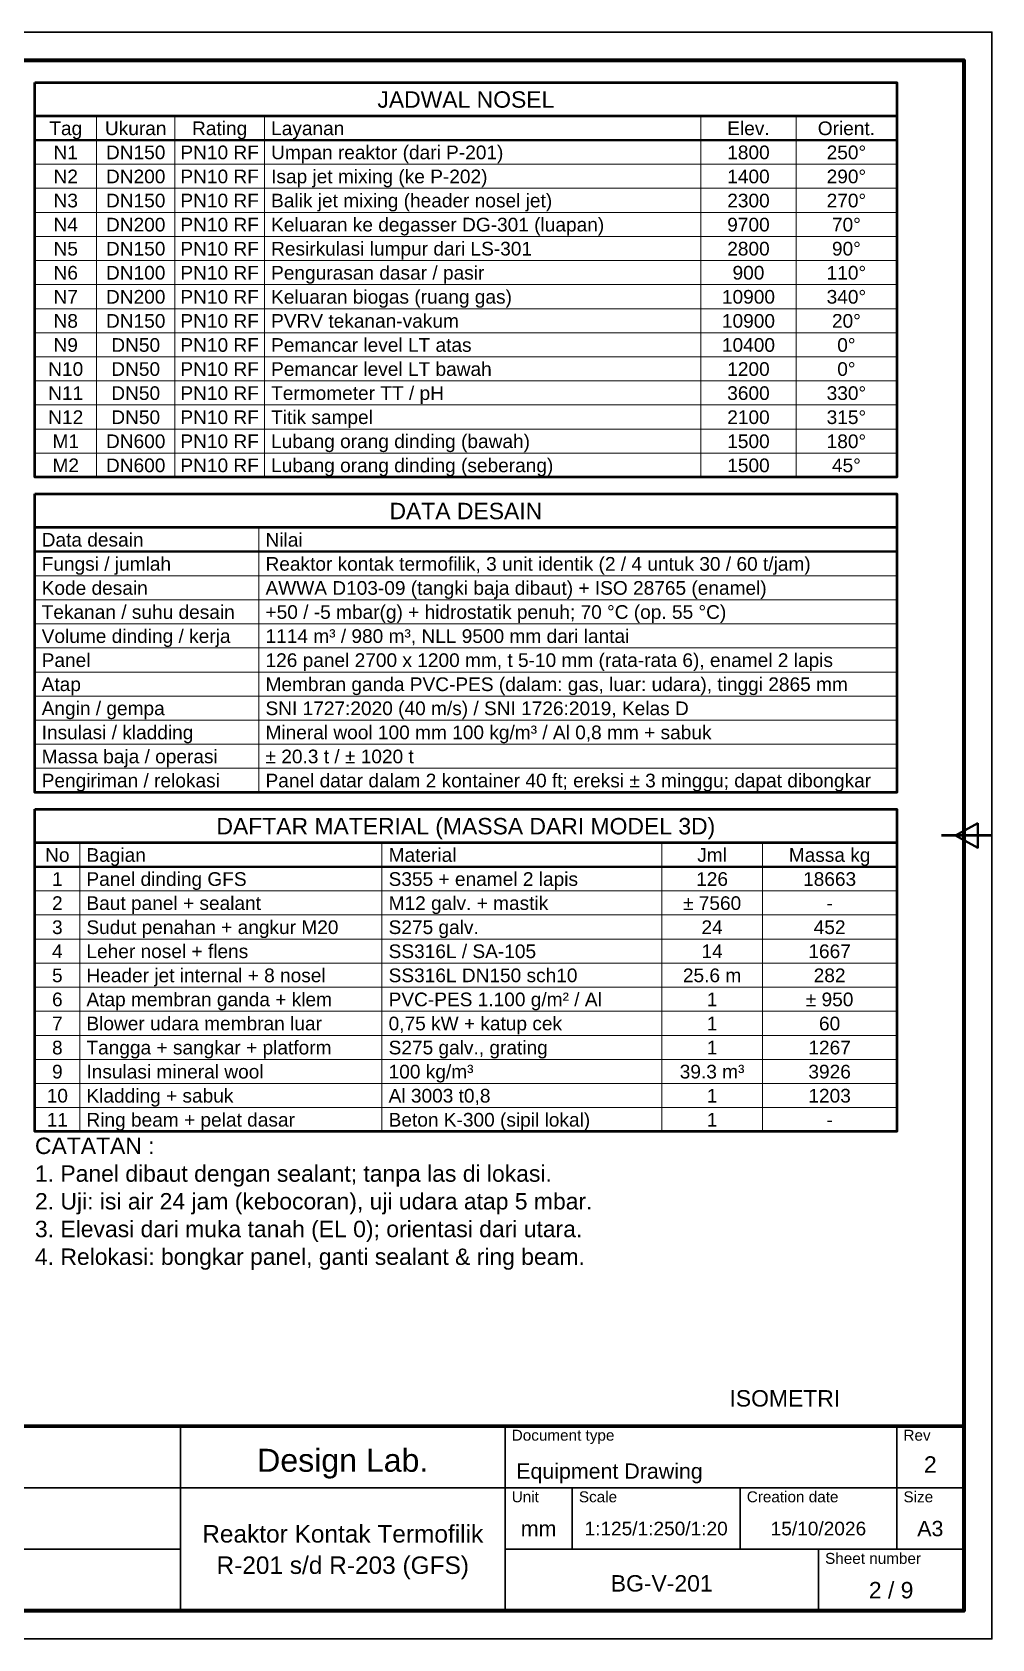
# Model space of a CAD drawing. Header units: millimetres. Extents: x 5 to 415, y 5 to 292.
# Drawn here: x 243.5 to 415, y 5 to 292 of the extents above; entities that cross this region are included whole.
import ezdxf
from ezdxf.enums import TextEntityAlignment as Align

# ---------------------------------------------------------------- set-up
doc = ezdxf.new("R2010")
doc.units = ezdxf.units.MM
for name, color, linetype in [('PFD-BINGKAI', 7, 'Continuous'), ('PFD-TABEL', 7, 'Continuous'), ('PFD-TEKS', 7, 'Continuous')]:
    doc.layers.add(name, color=color, linetype=linetype)
doc.styles.add('PFD', font='arial.ttf')

msp = doc.modelspace()

# ---------------------------------------------------------------- linework, layer by layer
at = {"layer": 'PFD-BINGKAI', "linetype": 'Continuous', "lineweight": 30, "ltscale": 0.35}
msp.add_lwpolyline([(5, 292), (415, 292), (415, 5), (5, 5)], close=True, dxfattribs=at)
at = {"layer": 'PFD-BINGKAI', "linetype": 'Continuous', "lineweight": 80, "ltscale": 0.35}
msp.add_lwpolyline([(10, 287), (410, 287), (410, 10), (10, 10)], close=True, dxfattribs=at)
at = {"layer": 'PFD-BINGKAI', "linetype": 'Continuous', "lineweight": 40, "ltscale": 0.35}
msp.add_lwpolyline([(412.5, 150.7), (412.5, 146.3), (408.5, 148.5)], close=True, dxfattribs=at)
at = {"layer": 'PFD-BINGKAI', "linetype": 'Continuous', "lineweight": 50, "ltscale": 0.35}
msp.add_lwpolyline([(415, 148.5), (406, 148.5)], dxfattribs=at)
at = {"layer": 'PFD-BINGKAI', "linetype": 'Continuous', "lineweight": 70, "ltscale": 0.35}
msp.add_lwpolyline([(174, 43), (410, 43), (410, 10), (174, 10)], close=True, dxfattribs=at)
at = {"layer": 'PFD-BINGKAI', "linetype": 'Continuous', "lineweight": 30, "ltscale": 0.35}
for points in [[(270, 43), (270, 10)], [(328, 43), (328, 10)], [(398, 43), (398, 21)], [(174, 32), (270, 32)], [(270, 32), (328, 32)], [(328, 32), (410, 32)], [(340, 32), (340, 21)], [(370, 32), (370, 21)], [(398, 32), (398, 21)], [(218, 21), (270, 21)], [(328, 21), (410, 21)], [(384, 21), (384, 10)]]:
    msp.add_lwpolyline(points, dxfattribs=at)
at = {"layer": 'PFD-TABEL', "linetype": 'Continuous', "lineweight": 50, "ltscale": 0.35}
for points in [[(244, 283), (398, 283), (398, 277), (244, 277)], [(244, 283), (398, 283), (398, 212.5), (244, 212.5)], [(244, 209.5), (398, 209.5), (398, 203.5), (244, 203.5)], [(244, 209.5), (398, 209.5), (398, 156.2), (244, 156.2)], [(244, 153.2), (398, 153.2), (398, 147.2), (244, 147.2)], [(244, 153.2), (398, 153.2), (398, 95.6), (244, 95.6)]]:
    msp.add_lwpolyline(points, close=True, dxfattribs=at)
at = {"layer": 'PFD-TABEL', "linetype": 'Continuous', "lineweight": 15, "ltscale": 0.35}
for points in [[(255, 277), (255, 212.5)], [(269, 277), (269, 212.5)], [(285, 277), (285, 212.5)], [(363, 277), (363, 212.5)], [(380, 277), (380, 212.5)], [(244, 268.4), (398, 268.4)], [(244, 264.1), (398, 264.1)], [(244, 259.8), (398, 259.8)], [(244, 255.5), (398, 255.5)], [(244, 251.2), (398, 251.2)], [(244, 246.9), (398, 246.9)], [(244, 242.6), (398, 242.6)], [(244, 238.3), (398, 238.3)], [(244, 234), (398, 234)], [(244, 229.7), (398, 229.7)], [(244, 225.4), (398, 225.4)], [(244, 221.1), (398, 221.1)], [(244, 216.8), (398, 216.8)], [(244, 212.5), (398, 212.5)], [(284, 203.5), (284, 156.2)], [(244, 194.9), (398, 194.9)], [(244, 190.6), (398, 190.6)], [(244, 186.3), (398, 186.3)], [(244, 182), (398, 182)], [(244, 177.7), (398, 177.7)], [(244, 173.4), (398, 173.4)], [(244, 169.1), (398, 169.1)], [(244, 164.8), (398, 164.8)], [(244, 160.5), (398, 160.5)], [(244, 156.2), (398, 156.2)], [(252, 147.2), (252, 95.6)], [(306, 147.2), (306, 95.6)], [(356, 147.2), (356, 95.6)], [(374, 147.2), (374, 95.6)], [(244, 138.6), (398, 138.6)], [(244, 134.3), (398, 134.3)], [(244, 130), (398, 130)], [(244, 125.7), (398, 125.7)], [(244, 121.4), (398, 121.4)], [(244, 117.1), (398, 117.1)], [(244, 112.8), (398, 112.8)], [(244, 108.5), (398, 108.5)], [(244, 104.2), (398, 104.2)], [(244, 99.9), (398, 99.9)], [(244, 95.6), (398, 95.6)]]:
    msp.add_lwpolyline(points, dxfattribs=at)
at = {"layer": 'PFD-TABEL', "linetype": 'Continuous', "lineweight": 40, "ltscale": 0.35}
for points in [[(244, 272.7), (398, 272.7)], [(244, 199.2), (398, 199.2)], [(244, 142.9), (398, 142.9)]]:
    msp.add_lwpolyline(points, dxfattribs=at)

# ---------------------------------------------------------------- texts
at = {"layer": 'PFD-BINGKAI', "style": 'PFD'}
for s, height, p in [('Document type', 1.9531, (329.2, 40.4)), ('Rev', 1.953, (399.2, 40.4)), ('Equipment Drawing', 2.7343, (330, 33.6)), ('Unit', 1.953, (329.2, 29.4)), ('Scale', 1.953, (341.2, 29.4)), ('Creation date', 1.9531, (371.2, 29.4)), ('Size', 1.953, (399.2, 29.4)), ('Sheet number', 1.9531, (385.2, 18.4))]:
    msp.add_text(s, height=height, dxfattribs=at).set_placement(p)
for s, height, p in [('Design Lab.', 4.1015, (299, 34.85)), ('2', 2.93, (404, 34.68)), ('1:125/1:250/1:20', 2.4413, (355, 23.49)), ('15/10/2026', 2.441, (384, 23.49)), ('A3', 2.734, (404, 23.34)), ('Reaktor Kontak Termofilik', 3.1249, (299, 22.2)), ('mm', 2.734, (334, 23.34)), ('R-201 s/d R-203 (GFS)', 3.1249, (299, 16.6)), ('BG-V-201', 2.93, (356, 13.45)), ('2 / 9', 2.93, (397, 12.24))]:
    msp.add_text(s, height=height, dxfattribs=at).set_placement(p, align=Align.CENTER)
at = {"layer": 'PFD-TABEL', "style": 'PFD'}
for s, height, p in [('JADWAL NOSEL', 2.9296, (321, 278.5)), ('Tag', 2.441, (249.5, 273.6)), ('Ukuran', 2.441, (262, 273.6)), ('Rating', 2.441, (277, 273.6)), ('Elev.', 2.441, (371.5, 273.6)), ('Orient.', 2.441, (389, 273.6)), ('N1', 2.441, (249.5, 269.3)), ('DN150', 2.441, (262, 269.3)), ('PN10 RF', 2.441, (277, 269.3)), ('1800', 2.441, (371.5, 269.3)), ('250°', 2.441, (389, 269.3)), ('N2', 2.441, (249.5, 265)), ('DN200', 2.441, (262, 265)), ('PN10 RF', 2.441, (277, 265)), ('1400', 2.441, (371.5, 265)), ('290°', 2.441, (389, 265)), ('N3', 2.441, (249.5, 260.7)), ('DN150', 2.441, (262, 260.7)), ('PN10 RF', 2.441, (277, 260.7)), ('2300', 2.441, (371.5, 260.7)), ('270°', 2.441, (389, 260.7)), ('N4', 2.441, (249.5, 256.4)), ('DN200', 2.441, (262, 256.4)), ('PN10 RF', 2.441, (277, 256.4)), ('9700', 2.441, (371.5, 256.4)), ('70°', 2.441, (389, 256.4)), ('N5', 2.441, (249.5, 252.1)), ('DN150', 2.441, (262, 252.1)), ('PN10 RF', 2.441, (277, 252.1)), ('2800', 2.441, (371.5, 252.1)), ('90°', 2.441, (389, 252.1)), ('N6', 2.441, (249.5, 247.8)), ('DN100', 2.441, (262, 247.8)), ('PN10 RF', 2.441, (277, 247.8)), ('900', 2.441, (371.5, 247.8)), ('110°', 2.441, (389, 247.8)), ('N7', 2.441, (249.5, 243.5)), ('DN200', 2.441, (262, 243.5)), ('PN10 RF', 2.441, (277, 243.5)), ('10900', 2.441, (371.5, 243.5)), ('340°', 2.441, (389, 243.5)), ('N8', 2.441, (249.5, 239.2)), ('DN150', 2.441, (262, 239.2)), ('PN10 RF', 2.441, (277, 239.2)), ('10900', 2.441, (371.5, 239.2)), ('20°', 2.441, (389, 239.2)), ('N9', 2.441, (249.5, 234.9)), ('DN50', 2.441, (262, 234.9)), ('PN10 RF', 2.441, (277, 234.9)), ('10400', 2.441, (371.5, 234.9)), ('0°', 2.441, (389, 234.9)), ('N10', 2.441, (249.5, 230.6)), ('DN50', 2.441, (262, 230.6)), ('PN10 RF', 2.441, (277, 230.6)), ('1200', 2.441, (371.5, 230.6)), ('0°', 2.441, (389, 230.6)), ('N11', 2.441, (249.5, 226.3)), ('DN50', 2.441, (262, 226.3)), ('PN10 RF', 2.441, (277, 226.3)), ('3600', 2.441, (371.5, 226.3)), ('330°', 2.441, (389, 226.3)), ('N12', 2.441, (249.5, 222)), ('DN50', 2.441, (262, 222)), ('PN10 RF', 2.441, (277, 222)), ('2100', 2.441, (371.5, 222)), ('315°', 2.441, (389, 222)), ('M1', 2.441, (249.5, 217.7)), ('DN600', 2.441, (262, 217.7)), ('PN10 RF', 2.441, (277, 217.7)), ('1500', 2.441, (371.5, 217.7)), ('180°', 2.441, (389, 217.7)), ('M2', 2.441, (249.5, 213.4)), ('DN600', 2.441, (262, 213.4)), ('PN10 RF', 2.441, (277, 213.4)), ('1500', 2.441, (371.5, 213.4)), ('45°', 2.441, (389, 213.4)), ('DATA DESAIN', 2.9296, (321, 205)), ('DAFTAR MATERIAL (MASSA DARI MODEL 3D)', 2.9296, (321, 148.7)), ('Jml', 2.441, (365, 143.8)), ('Massa kg', 2.441, (386, 143.8)), ('No', 2.441, (248, 143.8)), ('1', 2.44, (248, 139.5)), ('126', 2.441, (365, 139.5)), ('18663', 2.441, (386, 139.5)), ('2', 2.44, (248, 135.2)), ('± 7560', 2.441, (365, 135.2)), ('-', 2.44, (386, 135.2)), ('3', 2.44, (248, 130.9)), ('24', 2.441, (365, 130.9)), ('452', 2.441, (386, 130.9)), ('4', 2.44, (248, 126.6)), ('14', 2.441, (365, 126.6)), ('1667', 2.441, (386, 126.6)), ('5', 2.44, (248, 122.3)), ('25.6 m', 2.441, (365, 122.3)), ('282', 2.441, (386, 122.3)), ('6', 2.44, (248, 118)), ('1', 2.44, (365, 118)), ('± 950', 2.441, (386, 118)), ('7', 2.44, (248, 113.7)), ('1', 2.44, (365, 113.7)), ('60', 2.441, (386, 113.7)), ('8', 2.44, (248, 109.4)), ('1', 2.44, (365, 109.4)), ('1267', 2.441, (386, 109.4)), ('9', 2.44, (248, 105.1)), ('39.3 m³', 2.441, (365, 105.1)), ('3926', 2.441, (386, 105.1)), ('10', 2.441, (248, 100.8)), ('1', 2.44, (365, 100.8)), ('1203', 2.441, (386, 100.8)), ('11', 2.441, (248, 96.5)), ('1', 2.44, (365, 96.5)), ('-', 2.44, (386, 96.5))]:
    msp.add_text(s, height=height, dxfattribs=at).set_placement(p, align=Align.CENTER)
for s, height, p in [('Layanan', 2.441, (286.2, 273.6)), ('Umpan reaktor (dari P-201)', 2.4413, (286.2, 269.3)), ('Isap jet mixing (ke P-202)', 2.4413, (286.2, 265)), ('Balik jet mixing (header nosel jet)', 2.4413, (286.2, 260.7)), ('Keluaran ke degasser DG-301 (luapan)', 2.4413, (286.2, 256.4)), ('Resirkulasi lumpur dari LS-301', 2.4413, (286.2, 252.1)), ('Pengurasan dasar / pasir', 2.4413, (286.2, 247.8)), ('Keluaran biogas (ruang gas)', 2.4413, (286.2, 243.5)), ('PVRV tekanan-vakum', 2.4413, (286.2, 239.2)), ('Pemancar level LT atas', 2.4413, (286.2, 234.9)), ('Pemancar level LT bawah', 2.4413, (286.2, 230.6)), ('Termometer TT / pH', 2.4413, (286.2, 226.3)), ('Titik sampel', 2.4413, (286.2, 222)), ('Lubang orang dinding (bawah)', 2.4413, (286.2, 217.7)), ('Lubang orang dinding (seberang)', 2.4413, (286.2, 213.4)), ('Data desain', 2.4413, (245.2, 200.1)), ('Nilai', 2.441, (285.2, 200.1)), ('Fungsi / jumlah', 2.4413, (245.2, 195.8)), ('Reaktor kontak termofilik, 3 unit identik (2 / 4 untuk 30 / 60 t/jam)', 2.4413, (285.2, 195.8)), ('Kode desain', 2.4413, (245.2, 191.5)), ('AWWA D103-09 (tangki baja dibaut) + ISO 28765 (enamel)', 2.4413, (285.2, 191.5)), ('Tekanan / suhu desain', 2.4413, (245.2, 187.2)), ('+50 / -5 mbar(g) + hidrostatik penuh; 70 °C (op. 55 °C)', 2.4413, (285.2, 187.2)), ('Volume dinding / kerja', 2.4413, (245.2, 182.9)), ('1114 m³ / 980 m³, NLL 9500 mm dari lantai', 2.4413, (285.2, 182.9)), ('Panel', 2.441, (245.2, 178.6)), ('126 panel 2700 x 1200 mm, t 5-10 mm (rata-rata 6), enamel 2 lapis', 2.4413, (285.2, 178.6)), ('Atap', 2.441, (245.2, 174.3)), ('Membran ganda PVC-PES (dalam: gas, luar: udara), tinggi 2865 mm', 2.4413, (285.2, 174.3)), ('Angin / gempa', 2.4413, (245.2, 170)), ('SNI 1727:2020 (40 m/s) / SNI 1726:2019, Kelas D', 2.4413, (285.2, 170)), ('Insulasi / kladding', 2.4413, (245.2, 165.7)), ('Mineral wool 100 mm 100 kg/m³ / Al 0,8 mm + sabuk', 2.4413, (285.2, 165.7)), ('Massa baja / operasi', 2.4413, (245.2, 161.4)), ('± 20.3 t / ± 1020 t', 2.4413, (285.2, 161.4)), ('Pengiriman / relokasi', 2.4413, (245.2, 157.1)), ('Panel datar dalam 2 kontainer 40 ft; ereksi ± 3 minggu; dapat dibongkar', 2.4413, (285.2, 157.1)), ('Bagian', 2.441, (253.2, 143.8)), ('Material', 2.441, (307.2, 143.8)), ('Panel dinding GFS', 2.4413, (253.2, 139.5)), ('S355 + enamel 2 lapis', 2.4413, (307.2, 139.5)), ('Baut panel + sealant', 2.4413, (253.2, 135.2)), ('M12 galv. + mastik', 2.4413, (307.2, 135.2)), ('Sudut penahan + angkur M20', 2.4413, (253.2, 130.9)), ('S275 galv.', 2.441, (307.2, 130.9)), ('Leher nosel + flens', 2.4413, (253.2, 126.6)), ('SS316L / SA-105', 2.4413, (307.2, 126.6)), ('Header jet internal + 8 nosel', 2.4413, (253.2, 122.3)), ('SS316L DN150 sch10', 2.4413, (307.2, 122.3)), ('Atap membran ganda + klem', 2.4413, (253.2, 118)), ('PVC-PES 1.100 g/m² / Al', 2.4413, (307.2, 118)), ('Blower udara membran luar', 2.4413, (253.2, 113.7)), ('0,75 kW + katup cek', 2.4413, (307.2, 113.7)), ('Tangga + sangkar + platform', 2.4413, (253.2, 109.4)), ('S275 galv., grating', 2.4413, (307.2, 109.4)), ('Insulasi mineral wool', 2.4413, (253.2, 105.1)), ('100 kg/m³', 2.441, (307.2, 105.1)), ('Kladding + sabuk', 2.4413, (253.2, 100.8)), ('Al 3003 t0,8', 2.4413, (307.2, 100.8)), ('Ring beam + pelat dasar', 2.4413, (253.2, 96.5)), ('Beton K-300 (sipil lokal)', 2.4413, (307.2, 96.5))]:
    msp.add_text(s, height=height, dxfattribs=at).set_placement(p)
at = {"layer": 'PFD-TEKS', "style": 'PFD'}
for s, height, p in [('CATATAN :', 2.93, (244, 91.6)), ('1. Panel dibaut dengan sealant; tanpa las di lokasi.', 2.9296, (244, 86.65)), ('2. Uji: isi air 24 jam (kebocoran), uji udara atap 5 mbar.', 2.9296, (244, 81.7)), ('3. Elevasi dari muka tanah (EL 0); orientasi dari utara.', 2.9296, (244, 76.75)), ('4. Relokasi: bongkar panel, ganti sealant & ring beam.', 2.9296, (244, 71.8))]:
    msp.add_text(s, height=height, dxfattribs=at).set_placement(p)
msp.add_text('ISOMETRI', height=2.93, dxfattribs=at).set_placement((378, 46.5), align=Align.CENTER)

doc.saveas('drawing.dxf')
